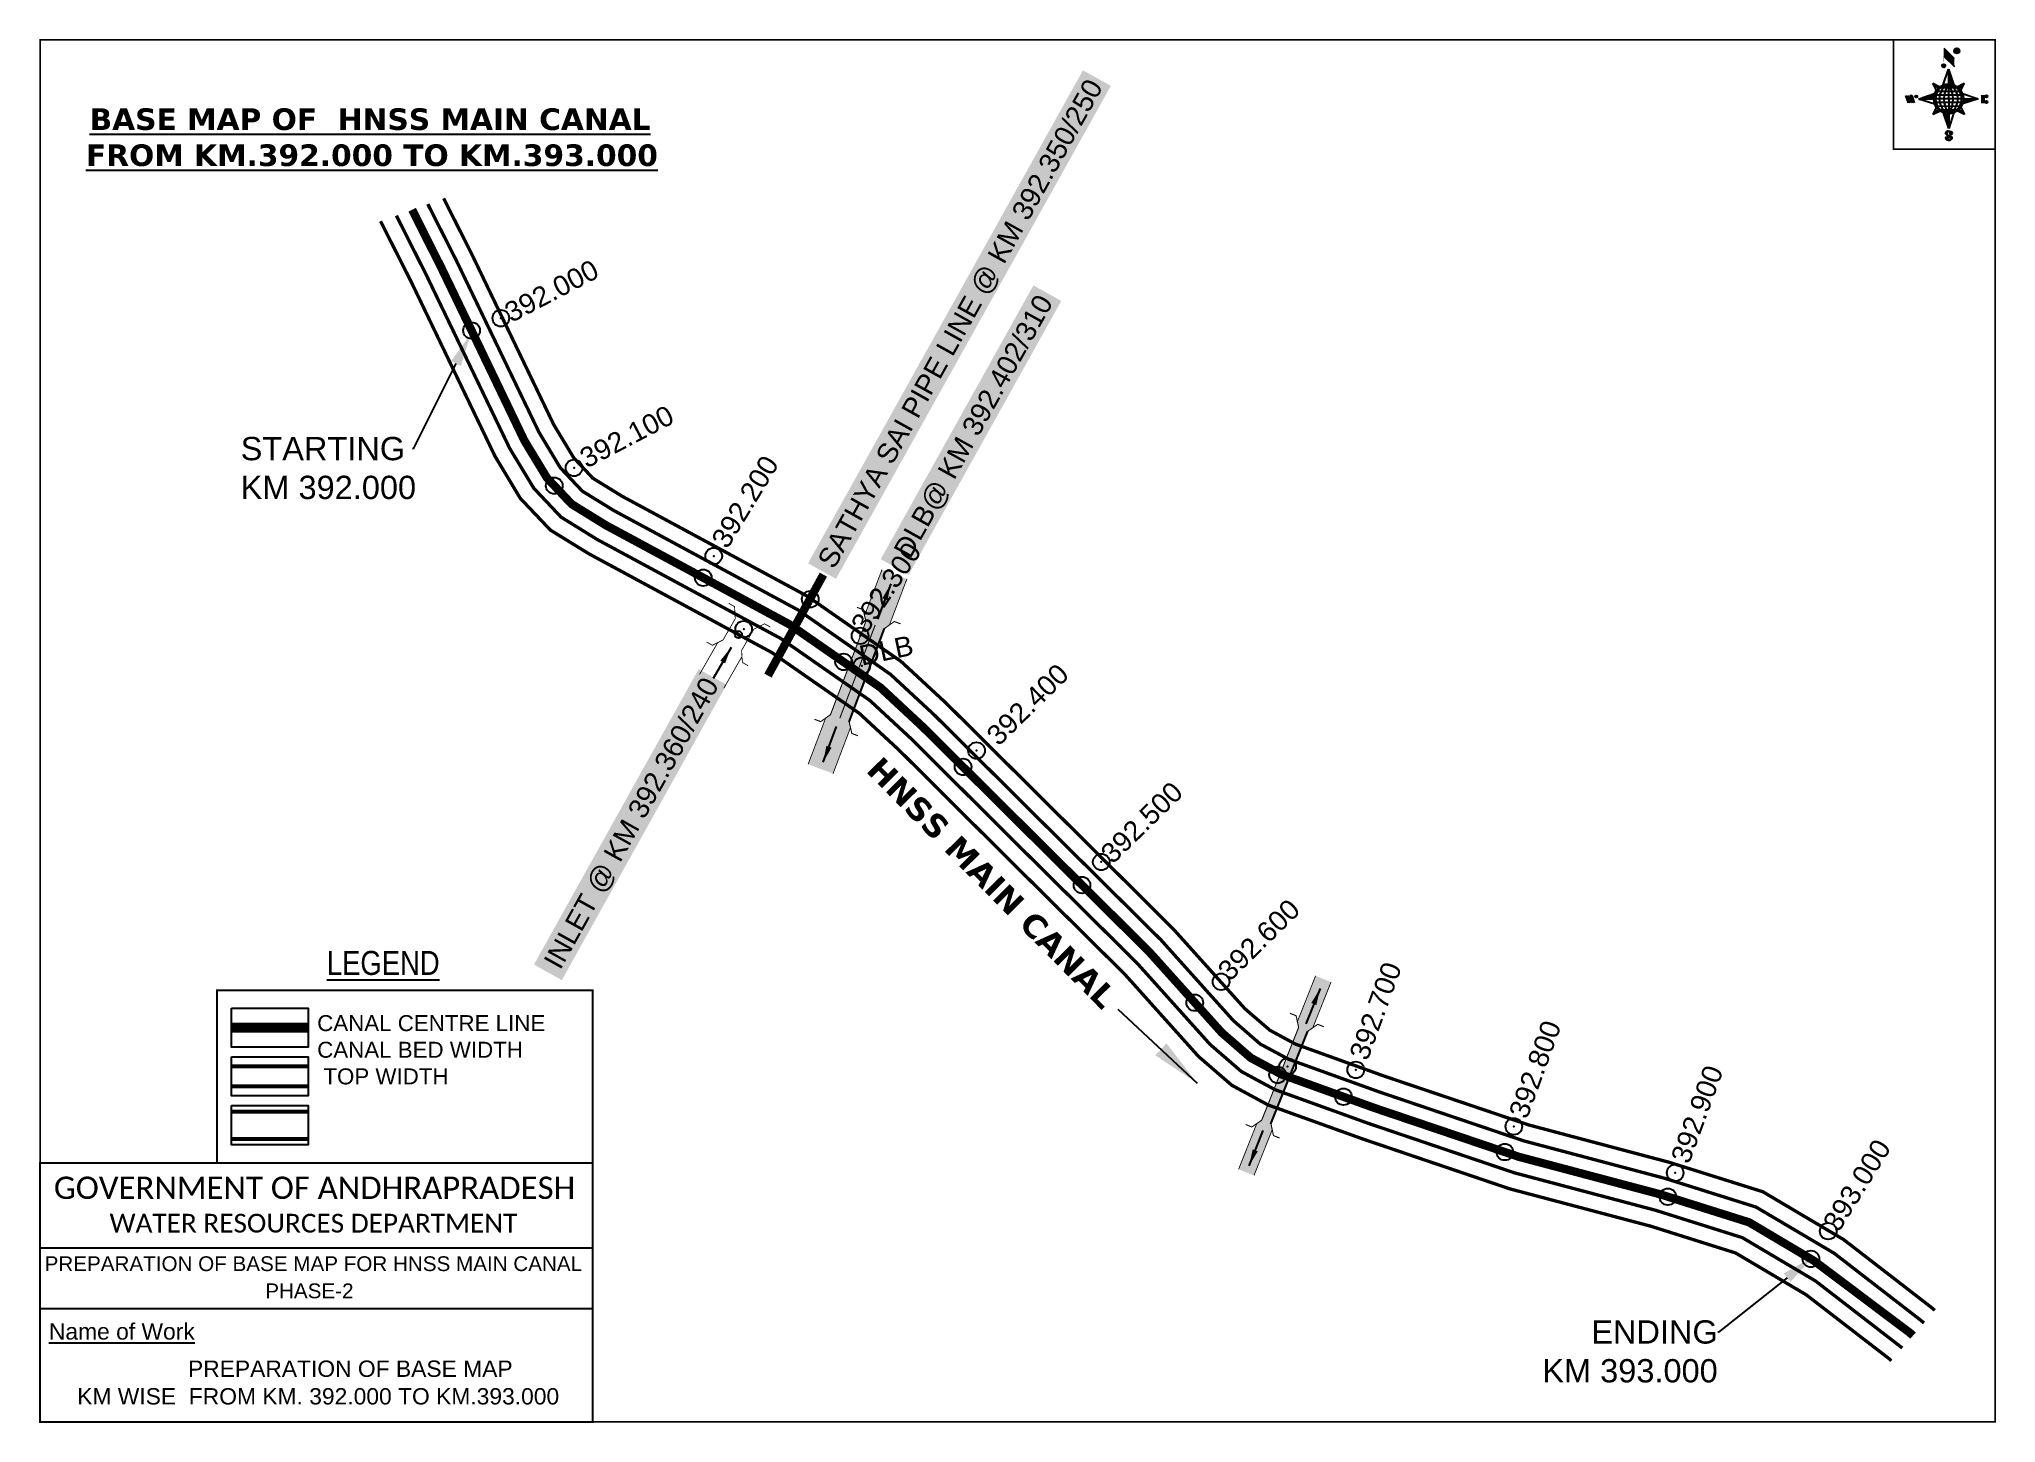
# Model space of a CAD drawing. Header units: inches. Extents: x 181607 to 182784, y 1577775 to 1578607.
import ezdxf
from ezdxf import colors
from ezdxf.entities.mleader import LeaderData, LeaderLine
from ezdxf.enums import TextEntityAlignment as Align
from ezdxf.math import Vec2, Vec3

# ---------------------------------------------------------------- set-up
doc = ezdxf.new("R2010")
doc.units = ezdxf.units.IN
doc.header["$MEASUREMENT"] = 0
doc.header["$PDMODE"] = 32
doc.header["$PDSIZE"] = 10
doc.linetypes.add('ACAD_ISO02W100', pattern=[15, 12, -3])
doc.linetypes.add('HIDDEN2', pattern=[0.1875, 0.125, -0.0625])
for name, color, linetype in [('AQUADUCT', 1, 'Continuous'), ('bord', 1, 'Continuous'), ('CANAL1', 242, 'Continuous'), ('CSMark', 72, 'Continuous'), ('DCBMS', 232, 'Continuous'), ('PAGE', 7, 'Continuous'), ('STRUCTURE', 5, 'Continuous'), ('TEXT', 6, 'Continuous')]:
    doc.layers.add(name, color=color, linetype=linetype)
doc.styles.add('ARIALN', font='ARIALN_1.TTF')
doc.styles.get("Standard").update_dxf_attribs({"font": 'ARIAL_1.TTF'})
doc.dimstyles.get("Standard").update_dxf_attribs({"dimtxt": 0.18, "dimasz": 0.18, "dimexe": 0.18, "dimexo": 0.0625, "dimgap": 0.09, "dimtad": 0, "dimtih": 1, "dimtoh": 1, "dimdec": 4, "dimzin": 0, "dimdsep": 46, "dimtxsty": 'Standard', "dimcen": 0.09, "dimadec": 0, "dimazin": 0, "dimtfac": 1, "dimtdec": 4, "dimtofl": 0, "dimtmove": 0, "dimatfit": 3, "dimfxl": 0, "dimtolj": 1, "dimtzin": 0, "dimarcsym": 0})
pattern_1 = [(267.297113149, (-8720374.938, 50637915.138), (10.5367255337, -0.497431438), [])]
pattern_2 = [(357.297113149, (-8720374.938, 50637915.138), (0.497431438, 10.5367255337), [])]

# ---------------------------------------------------------------- blocks, each defined once
blk = doc.blocks.new('*X8')
at = {"color": 0, "linetype": 'Continuous'}
for p, q in [((6321.6, 240.5), (6322.3, 241.2)), ((6321.6, 240.3), (6322.3, 241)), ((6321.6, 240.1), (6322.3, 240.8)), ((6321.6, 239.9), (6322.4, 240.7)), ((6321.6, 239.8), (6322.4, 240.6)), ((6321.6, 239.6), (6322.5, 240.5)), ((6321.6, 239.4), (6322.5, 240.3)), ((6321.6, 239.2), (6322.6, 240.2)), ((6321.7, 239.1), (6322.6, 240.1)), ((6321.8, 240.8), (6322.4, 241.4)), ((6321.8, 239), (6322.7, 240)), ((6321.8, 239), (6322.8, 239.9)), ((6321.9, 238.9), (6322.9, 239.8)), ((6322, 238.8), (6323, 239.7)), ((6322.1, 241.3), (6322.4, 241.6)), ((6322.1, 238.7), (6323.1, 239.6)), ((6322.2, 238.6), (6323.1, 239.6)), ((6322.3, 238.5), (6323.2, 239.5)), ((6322.4, 238.5), (6323.3, 239.4)), ((6322.5, 238.4), (6323.4, 239.3)), ((6322.7, 238.4), (6323.6, 239.3)), ((6322.8, 238.3), (6323.7, 239.2)), ((6322.9, 238.3), (6323.8, 239.1)), ((6323.1, 238.2), (6323.9, 239.1)), ((6323.2, 238.2), (6324, 239)), ((6323.3, 238.2), (6324.2, 239)), ((6323.5, 238.1), (6324.3, 238.9)), ((6323.7, 238.1), (6324.4, 238.9)), ((6323.8, 238.1), (6324.6, 238.8)), ((6324.1, 238.2), (6324.7, 238.8)), ((6324.3, 238.3), (6324.9, 238.8)), ((6324.6, 238.3), (6325.1, 238.8)), ((6324.8, 238.4), (6325.2, 238.8)), ((6325.1, 238.5), (6325.4, 238.8)), ((6325.4, 238.6), (6325.6, 238.8))]:
    blk.add_line(p, q, dxfattribs=at)
blk = doc.blocks.new('*X7')
at = {"color": 0, "linetype": 'Continuous'}
for p, q in [((6324.4, 240.3), (6324.5, 240.4)), ((6324.6, 240.3), (6324.8, 240.5)), ((6324.7, 240.2), (6325, 240.5)), ((6324.8, 240.2), (6325.2, 240.6)), ((6325, 240.1), (6325.5, 240.6)), ((6325.1, 240.1), (6325.6, 240.6)), ((6325.2, 240), (6325.8, 240.6)), ((6325.3, 240), (6326, 240.6)), ((6325.4, 239.9), (6326.1, 240.6)), ((6325.5, 239.8), (6326.2, 240.5)), ((6325.6, 239.8), (6326.3, 240.5)), ((6325.7, 239.7), (6326.5, 240.4)), ((6325.9, 239.6), (6326.6, 240.3)), ((6326, 239.5), (6326.7, 240.3)), ((6326, 239.4), (6326.8, 240.2)), ((6326.1, 239.3), (6327, 240.2)), ((6326.2, 239.3), (6327.1, 240.1)), ((6326.3, 239.2), (6327.1, 240)), ((6326.4, 239.1), (6327.2, 239.9)), ((6326.5, 239), (6327.3, 239.8)), ((6326.5, 238.9), (6327.4, 239.7)), ((6326.6, 238.8), (6327.5, 239.6)), ((6326.7, 238.7), (6327.5, 239.5)), ((6326.8, 238.6), (6327.6, 239.4)), ((6326.8, 238.5), (6327.7, 239.3)), ((6326.8, 236.5), (6327.4, 237)), ((6326.9, 238.3), (6327.8, 239.2)), ((6326.9, 238.2), (6327.9, 239.1)), ((6326.9, 236.8), (6327.6, 237.4)), ((6327, 238.1), (6327.8, 239)), ((6327, 237.9), (6327.8, 238.8)), ((6327, 237.8), (6327.8, 238.6)), ((6327, 237.6), (6327.8, 238.4)), ((6327, 237.4), (6327.8, 238.2)), ((6327, 237.3), (6327.8, 238)), ((6327, 237.1), (6327.8, 237.9))]:
    blk.add_line(p, q, dxfattribs=at)
blk = doc.blocks.new('H')
at = {"layer": 'bord', "extrusion": (0.000427885, 0.004792, 0.999988)}
h = blk.add_hatch(dxfattribs=at)
h.set_pattern_fill('LINE', color=8, scale=84.387686, angle=-2.7029, style=0)
h.set_pattern_definition(pattern_2)
h.paths.add_polyline_path([(-492, 786, -0.090992), (-448, 775), (-486, 912)])
h = blk.add_hatch(dxfattribs=at)
h.set_pattern_fill('LINE', color=8, scale=84.387686, angle=-92.7029, style=0)
h.set_pattern_definition(pattern_1)
h.paths.add_polyline_path([(-625, 665, -0.090992), (-615, 710), (-751, 671)])
h = blk.add_hatch(dxfattribs=at)
h.set_pattern_fill('LINE', color=8, scale=84.387686, angle=-2.7029, style=0)
h.set_pattern_definition(pattern_2)
h.paths.add_polyline_path([(-504, 533, -0.090992), (-549, 543), (-510, 406)])
h = blk.add_hatch(dxfattribs=at)
h.set_pattern_fill('LINE', color=8, scale=84.387686, angle=-92.7029, style=0)
h.set_pattern_definition(pattern_1)
h.paths.add_polyline_path([(-246, 647), (-372, 653, -0.090992), (-382, 609)])
for p, q in [((-519, 1020, -1217), (-435, 927, -1216)), ((-516, 1087, -1217), (-432, 994, -1217)), ((-538, 774, -1216), (-487, 906, -1216)), ((-487, 906, -1216), (-493, 780, -1216)), ((-487, 906, -1216), (-448, 769, -1216)), ((-865, 701, -1215), (-847, 638, -1215)), ((-847, 700, -1215), (-829, 637, -1215)), ((-829, 699, -1215), (-811, 636, -1215)), ((-829, 699, -1215), (-811, 698, -1215)), ((-811, 698, -1215), (-794, 635, -1215)), ((-752, 665, -1215), (-615, 704, -1215)), ((-627, 794, -1216), (-567, 760, -1216)), ((-627, 794, -1216), (-584, 747, -1215)), ((-599, 731, -1215), (-627, 794, -1216)), ((-421, 753, -1216), (-359, 781, -1216)), ((-359, 781, -1216), (-405, 739, -1216)), ((-359, 781, -1216), (-392, 721, -1215)), ((-379, 693, -1215), (-246, 641, -1215)), ((-213, 669, -1215), (-217, 601, -1215)), ((-752, 665, -1215), (-625, 659, -1215)), ((-619, 614, -1215), (-752, 665, -1215)), ((-639, 526, -1214), (-606, 585, -1215)), ((-639, 526, -1214), (-593, 568, -1215)), ((-577, 553, -1215), (-639, 526, -1214)), ((-511, 400, -1214), (-549, 537, -1214)), ((-460, 533, -1215), (-511, 400, -1214)), ((-505, 527, -1214), (-511, 400, -1214)), ((-371, 513, -1214), (-431, 546, -1215)), ((-371, 513, -1214), (-414, 560, -1215)), ((-399, 576, -1215), (-371, 513, -1214)), ((-246, 641, -1215), (-383, 603, -1215)), ((-373, 647, -1215), (-246, 641, -1215)), ((-197, 600, -1215), (-194, 668, -1215))]:
    blk.add_line(p, q, dxfattribs=at)
at = {"layer": 'bord', "color": 8, "linetype": 'ByBlock', "extrusion": (0.000427885, 0.004792, 0.999988)}
for p, q in [((-375, 679, -1215), (-620, 691, -1215)), ((-386, 711, -1215), (-605, 722, -1215)), ((-411, 744, -1216), (-578, 752, -1216)), ((-493, 780, -1216), (-505, 527, -1214)), ((-373, 647, -1215), (-625, 659, -1215)), ((-378, 616, -1215), (-623, 628, -1215)), ((-392, 585, -1215), (-611, 595, -1215)), ((-420, 555, -1215), (-587, 562, -1215))]:
    blk.add_line(p, q, dxfattribs=at)
at = {"layer": 'bord', "extrusion": (0.000427885, 0.004792, 0.999988), "elevation": -1212}
for points, const_width in [([(-522, 960), (-516, 1093)], 1.61), ([(-434, 933), (-428, 1066)], 1.61), ([(-870, 707), (-846, 706)], 0.642), ([(-829, 643), (-821, 678)], 0.642), ([(-793, 641), (-782, 694)], 0.642), ([(-223, 676), (-174, 673)], 0.706), ([(-829, 643), (-855, 644)], 0.642), ([(-811, 642), (-784, 641)], 0.642), ([(-177, 605), (-226, 607)], 0.706), ([(-195, 645), (-185, 644)], 0.706)]:
    blk.add_lwpolyline(points, dxfattribs=dict(at, const_width=const_width))
for points, const_width in [([(-414, 1073, 1), (-398, 1058, 1)], 22.3), ([(-530, 950, 1), (-520, 939, 1)], 14.8), ([(-776, 697, 1), (-769, 690, 1)], 8.9), ([(-180, 618, 1), (-173, 611, 1)], 9.79), ([(-178, 667, 1), (-171, 660, 1)], 9.79), ([(-490, 362, 1), (-498, 369, 1)], 11.1), ([(-525, 322, 1), (-533, 329, 1)], 11.1)]:
    blk.add_lwpolyline(points, format="xyb", close=True, dxfattribs=dict(at, const_width=const_width))
for points in [[(-537, 317), (-531, 310), (-520, 307), (-505, 307), (-494, 310), (-486, 318), (-487, 326), (-491, 333), (-494, 336), (-503, 341), (-522, 347), (-530, 352), (-534, 355), (-537, 363), (-537, 373), (-530, 381), (-520, 384), (-504, 384), (-493, 380), (-487, 373)], [(-522, 348), (-526, 354), (-528, 361), (-528, 371), (-526, 375), (-521, 381), (-515, 384)], [(-505, 307), (-499, 312), (-497, 319), (-497, 327), (-501, 335), (-509, 343)]]:
    blk.add_lwpolyline(points, dxfattribs=at)
at = {"layer": 'bord', "extrusion": (0.000427885, 0.004792, 0.999988)}
for centre, radius in [((-406, 1065, -1212), 22.3), ((-525, 944, -1212), 14.8), ((-773, 694, -1212), 8.9), ((-498, 659, -1212), 127), ((-177, 615, -1212), 9.79), ((-174, 663, -1212), 9.79), ((-494, 365, -1212), 11.1), ((-529, 325, -1212), 11.1)]:
    blk.add_circle(centre, radius, dxfattribs=at)
at = {"layer": 'bord', "color": 8, "linetype": 'ByBlock', "extrusion": (0.000427885, 0.004792, 0.999988)}
for centre, radius, start, end in [((-482, 658, -1212), 128, 94.9254, 259.6691), ((-437, 656, -1212), 141, 113.2864, 241.308), ((-316, 651, -1212), 222, 142.5892, 212.0053), ((-560, 662, -1212), 141, 293.2864, 61.308), ((-681, 668, -1212), 222, 322.5892, 32.0053), ((-515, 660, -1212), 128, 274.9254, 79.6691)]:
    blk.add_arc(centre, radius, start, end, dxfattribs=at)
at = {"layer": 'bord', "extrusion": (0.000427885, 0.004792, 0.999988)}
for points in [[(-516, 1093, -1212), (-431, 1000, -1212), (-519, 1026, -1212), (-434, 933, -1212)], [(-864, 707, -1212), (-846, 706, -1212), (-846, 644, -1212), (-829, 643, -1212)], [(-829, 705, -1212), (-811, 704, -1212), (-811, 642, -1212), (-793, 641, -1212)], [(-193, 674, -1212), (-197, 606, -1212), (-213, 675, -1212), (-216, 607, -1212)]]:
    blk.add_solid(points, dxfattribs=at)
at = {"layer": 'bord', "extrusion": (0.000427885, 0.004792, 0.999988), "xscale": 7.977342409717546, "yscale": 7.977342408231451, "zscale": 7.977342408476333, "rotation": 138.0840426661453}
for name, p in [('*X7', (38301, -31929, -1212)), ('*X8', (38314, -31951, -1212))]:
    blk.add_blockref(name, p, dxfattribs=at)
blk = doc.blocks.new('IN')
at = {"layer": 'STRUCTURE', "color": 190, "const_width": 0.5}
for points in [[(763895.1, 1696672), (763895.1, 1696668), (763889.1, 1696664), (763881.7, 1696664), (763874.3, 1696664), (763868.3, 1696668), (763868.3, 1696672)], [(763871.3, 1696666), (763849.3, 1696666)], [(763871.3, 1696649.2), (763849.3, 1696649.2)], [(763868.3, 1696643.2), (763868.3, 1696647.2), (763874.3, 1696651.2), (763881.7, 1696651.2), (763881.7, 1696651.2), (763881.7, 1696651.2), (763889.1, 1696651.2), (763895.1, 1696647.2), (763895.1, 1696643.2)]]:
    blk.add_lwpolyline(points, dxfattribs=at)
at = {"layer": 'STRUCTURE', "color": 0}
blk.add_circle((763881.7, 1696657.6), 2.11, dxfattribs=at)
blk.add_leader([(763872.7, 1696657.6), (763851.2, 1696657.6)], dimstyle='Standard', override={"dimasz": 10, "dimgap": 0.09, "dimtad": 0}, dxfattribs=at)
blk = doc.blocks.new('DLB')
at = {"layer": 'STRUCTURE'}
h = blk.add_hatch(dxfattribs=at)
h.set_pattern_fill('DOTS', color=6, scale=20, angle=320.37224793, style=0)
h.paths.add_polyline_path([(769699.5, 1706950), (769699.5, 1706934), (769729.1, 1706934), (769732.1, 1706936), (769792.1, 1706936), (769795.1, 1706934), (769824.7, 1706934), (769824.7, 1706950), (769795.1, 1706950), (769792.1, 1706948), (769732.1, 1706948), (769729.1, 1706950)])
at = {"layer": 'STRUCTURE', "color": 6, "linetype": 'ACAD_ISO02W100', "ltscale": 0.5, "const_width": 0.5}
for points in [[(769699.5, 1706950), (769729.1, 1706950)], [(769795.1, 1706950), (769824.7, 1706950)], [(769699.5, 1706934), (769729.1, 1706934)], [(769795.1, 1706934), (769824.7, 1706934)]]:
    blk.add_lwpolyline(points, dxfattribs=at)
at = {"layer": 'STRUCTURE', "color": 6, "const_width": 0.628}
for points in [[(769726.1, 1706956), (769726.1, 1706952), (769732.1, 1706948), (769792.1, 1706948), (769798.1, 1706952), (769798.1, 1706956)], [(769732.1, 1706942), (769792.1, 1706942)], [(769726.1, 1706928), (769726.1, 1706932), (769732.1, 1706936), (769792.1, 1706936), (769798.1, 1706932), (769798.1, 1706928)]]:
    blk.add_lwpolyline(points, dxfattribs=at)
at = {"layer": 'STRUCTURE', "color": 6}
blk.add_lwpolyline([(769732.1, 1706936), (769792.1, 1706936)], dxfattribs=at)
blk.add_lwpolyline([(769732.1, 1706936), (769792.1, 1706936)], dxfattribs=at)
at = {"layer": 'STRUCTURE', "color": 0}
blk.add_circle((769762.1, 1706942), 1.8, dxfattribs=at)
for points in [[(769703.8, 1706942), (769726.7, 1706942)], [(769818.6, 1706942), (769795.7, 1706942)]]:
    blk.add_leader(points, dimstyle='Standard', override={"dimasz": 10, "dimgap": 0.09, "dimtad": 0}, dxfattribs=at)
blk = doc.blocks.new('SLB')
at = {"layer": 'STRUCTURE'}
h = blk.add_hatch(dxfattribs=at)
h.set_pattern_fill('DOTS', color=6, scale=20, angle=320.3722, style=0)
h.set_pattern_definition([(320.372247934, (-159.4327, -72.9564), (1.2786241598, 0.5641323054), [0, -1.25])])
h.paths.add_polyline_path([(769699.5, 1706871.1), (769699.5, 1706861.1), (769729.1, 1706861.1), (769732.1, 1706863.1), (769792.1, 1706863.1), (769795.1, 1706861.1), (769824.7, 1706861.1), (769824.7, 1706871.1), (769795.1, 1706871.1), (769792.1, 1706869.1), (769732.1, 1706869.1), (769729.1, 1706871.1)])
at = {"layer": 'STRUCTURE', "color": 6, "linetype": 'ACAD_ISO02W100', "ltscale": 0.5, "const_width": 0.5}
for points in [[(769699.5, 1706871.1), (769729.1, 1706871.1)], [(769795.1, 1706871.1), (769824.7, 1706871.1)], [(769699.5, 1706861.1), (769729.1, 1706861.1)], [(769795.1, 1706861.1), (769824.7, 1706861.1)]]:
    blk.add_lwpolyline(points, dxfattribs=at)
at = {"layer": 'STRUCTURE', "color": 6, "const_width": 0.628}
for points in [[(769726.1, 1706877.1), (769726.1, 1706873.1), (769732.1, 1706869.1), (769792.1, 1706869.1), (769798.1, 1706873.1), (769798.1, 1706877.1)], [(769726.1, 1706855.1), (769726.1, 1706859.1), (769732.1, 1706863.1), (769792.1, 1706863.1), (769798.1, 1706859.1), (769798.1, 1706855.1)]]:
    blk.add_lwpolyline(points, dxfattribs=at)
at = {"layer": 'STRUCTURE', "color": 6}
blk.add_lwpolyline([(769732.1, 1706863.1), (769792.1, 1706863.1)], dxfattribs=at)
blk.add_lwpolyline([(769732.1, 1706863.1), (769792.1, 1706863.1)], dxfattribs=at)
at = {"layer": 'STRUCTURE', "color": 0}
blk.add_circle((769762.1, 1706866.1), 1.24, dxfattribs=at)
for points in [[(769703.8, 1706866), (769726.7, 1706866)], [(769818.6, 1706865.8), (769795.7, 1706865.8)]]:
    blk.add_leader(points, dimstyle='Standard', override={"dimasz": 10, "dimgap": 0.09, "dimtad": 0}, dxfattribs=at)

msp = doc.modelspace()

# ---------------------------------------------------------------- linework, layer by layer
at = {"layer": 'CANAL1', "color": 1, "linetype": 'HIDDEN2', "ltscale": 100, "const_width": 5}
msp.add_lwpolyline([(181831.7, 1578504.2), (181849.2, 1578469.4), (181867.4, 1578431.6), (181899.1, 1578365.5), (181912.8, 1578342.9), (181927.6, 1578327.2), (181948, 1578314.6), (182006.4, 1578283.1), (182058.5, 1578254.9), (182113.1, 1578217), (182138.4, 1578193.5), (182205.3, 1578127), (182234.4, 1578098.1), (182274.6, 1578058.2), (182318.4, 1578009.4), (182335.9, 1577994.2), (182354.5, 1577984.2), (182409.9, 1577964.2), (182497.1, 1577934.7), (182581.9, 1577912.2), (182635.5, 1577895.3), (182674.6, 1577872.1), (182732.1, 1577828.9), (182734, 1577827.2)], dxfattribs=at)
at = {"layer": 'CANAL1', "color": 5, "const_width": 2}
for points in [[(181841.1, 1578507.6), (181858.2, 1578473.8), (181908, 1578370.3), (181920.8, 1578349), (181934, 1578335), (181953, 1578323.3), (182063.8, 1578263.5), (182119.3, 1578224.8), (182145.3, 1578200.7), (182212.3, 1578134.1), (182281.9, 1578065.1), (182325.4, 1578016.6), (182341.6, 1578002.5), (182358.6, 1577993.4), (182413.2, 1577973.7), (182500, 1577944.3), (182584.7, 1577921.8), (182639.6, 1577904.5), (182686.6, 1577876.7), (182738.3, 1577836.7), (182740.6, 1577834.8)], [(181822.2, 1578500.7), (181840.2, 1578465), (181890.3, 1578360.8), (181904.8, 1578336.8), (181921.2, 1578319.4), (181943, 1578305.9), (182053.3, 1578246.4), (182106.8, 1578209.2), (182131.5, 1578186.3), (182198.2, 1578119.9), (182267.4, 1578051.3), (182311.4, 1578002.3), (182330.2, 1577986), (182350.4, 1577975.1), (182406.6, 1577954.8), (182494.3, 1577925.1), (182579.1, 1577902.6), (182631.4, 1577886.1), (182675.3, 1577860.1), (182725.8, 1577821.1), (182727.5, 1577819.7)]]:
    msp.add_lwpolyline(points, dxfattribs=at)
at = {"layer": 'CANAL1', "color": 200, "const_width": 2}
for points in [[(181850.6, 1578511.1), (181867.2, 1578478.2), (181916.8, 1578375), (181928.8, 1578355.1), (181940.3, 1578342.8), (181958, 1578331.9), (182069, 1578272), (182125.6, 1578232.6), (182152.3, 1578207.9), (182219.4, 1578141.2), (182289.1, 1578071.9), (182332.4, 1578023.7), (182347.4, 1578010.8), (182362.7, 1578002.5), (182416.5, 1577983.1), (182502.9, 1577953.9), (182587.5, 1577931.4), (182643.7, 1577913.7), (182692.2, 1577885), (182744.6, 1577844.5), (182747.1, 1577842.4)], [(181812.7, 1578497.3), (181831.3, 1578460.5), (181881.5, 1578356), (181896.7, 1578330.7), (181914.8, 1578311.6), (181938, 1578297.3), (182048, 1578237.9), (182100.5, 1578201.4), (182124.6, 1578179.1), (182191.2, 1578112.8), (182260.2, 1578044.4), (182304.4, 1577995.1), (182324.5, 1577977.7), (182346.3, 1577965.9), (182403.3, 1577945.4), (182491.4, 1577915.5), (182576.3, 1577893), (182627.3, 1577876.9), (182669.7, 1577851.8), (182719.5, 1577813.4), (182721, 1577812.1)]]:
    msp.add_lwpolyline(points, dxfattribs=at)
at = {"layer": 'CANAL1', "color": 1, "linetype": 'HIDDEN2', "ltscale": 100, "const_width": 6, "elevation": -0.4}
msp.add_lwpolyline([(181769.2, 1578012.3), (181723.1, 1578012.3)], dxfattribs=at)
at = {"layer": 'CANAL1', "color": 5, "const_width": 2.4, "elevation": -0.4}
for points in [[(181769.2, 1577989.1), (181723.1, 1577989.1)], [(181769.2, 1577977.1), (181723.1, 1577977.1)]]:
    msp.add_lwpolyline(points, dxfattribs=at)
at = {"layer": 'CANAL1', "color": 200, "const_width": 2.4, "elevation": -0.4}
for points in [[(181769.2, 1577961.9), (181723.1, 1577961.9)], [(181769.2, 1577945.4), (181723.1, 1577945.4)]]:
    msp.add_lwpolyline(points, dxfattribs=at)
at = {"layer": 'CSMark', "color": 3, "const_width": 5}
msp.add_lwpolyline([(182078.9, 1578284.8), (182045.6, 1578224.1)], dxfattribs=at)
at = {"layer": 'CSMark', "color": 2}
for p in [(181885, 1578439, 9), (181885, 1578439), (181929, 1578349), (182013, 1578296), (182071, 1578270, 12), (182031, 1578252), (182101, 1578248), (182102, 1578230, 13), (182171, 1578179), (182246, 1578112), (182318, 1578040), (182352, 1577984), (182358, 1577989, 15), (182399, 1577987), (182494, 1577953), (182591, 1577925), (182683, 1577890)]:
    msp.add_point(p, dxfattribs=at)
at = {"layer": 'CSMark', "color": 3}
for p in [(181867.4, 1578431.6), (181917.1, 1578338.3), (182006.7, 1578282.9), (182091.1, 1578232.3), (182162.9, 1578169.2), (182234.4, 1578098.1), (182302.2, 1578027.4), (182391.6, 1577970.8), (182488.6, 1577937.6), (182586.6, 1577910.7), (182672.6, 1577873.3)]:
    msp.add_point(p, dxfattribs=at)
at = {"layer": 'PAGE', "const_width": 1}
msp.add_lwpolyline([(181608, 1577775.3), (182783.3, 1577775.3), (182783.3, 1578606.3), (181608, 1578606.3), (181608, 1577775.3)], dxfattribs=at)
at = {"layer": 'PAGE'}
for points, const_width in [([(182783.3, 1578606.3), (182722.2, 1578606.3), (182722.2, 1578540.6), (182783.3, 1578540.6)], 1), ([(181714.3, 1578034.8), (181940.2, 1578034.8), (181940.2, 1577931), (181714.3, 1577931)], 1.2), ([(181608, 1577931), (181940.2, 1577931), (181940.2, 1577775.3), (181608, 1577775.3)], 1.2)]:
    msp.add_lwpolyline(points, close=True, dxfattribs=dict(at, const_width=const_width))
at = {"layer": 'PAGE', "elevation": -0.4}
for points in [[(181723.1, 1578024.1), (181769.2, 1578024.1), (181769.2, 1578000.6), (181723.1, 1578000.6)], [(181723.1, 1577994.8), (181769.2, 1577994.8), (181769.2, 1577971.3), (181723.1, 1577971.3)], [(181723.1, 1577965.6), (181769.2, 1577965.6), (181769.2, 1577942), (181723.1, 1577942)]]:
    msp.add_lwpolyline(points, close=True, dxfattribs=at)
at = {"layer": 'PAGE'}
for points in [[(181608, 1577880), (181940.2, 1577880)], [(181608, 1577843.6), (181940.2, 1577843.6)]]:
    msp.add_lwpolyline(points, dxfattribs=at)

# ---------------------------------------------------------------- block references
at = {"layer": 'AQUADUCT', "color": 1, "xscale": 0.0703495379661093, "yscale": 0.07034953800030053, "zscale": 0.07034953795990817, "rotation": 3.078330607406165}
msp.add_blockref('H', (182792.9, 1578526.9, 85.4), dxfattribs=at)
at = {"layer": 'STRUCTURE', "color": 0}
for name, p, rotation in [('DLB', (1504937.3, 252977.6), 69.22129026115213), ('IN', (1274980, 72387.6), 60.21067586377758), ('SLB', (1483504.1, 231528.9), 68.29403937913618)]:
    msp.add_blockref(name, p, dxfattribs=dict(at, rotation=rotation))

# ---------------------------------------------------------------- texts
at = {"layer": 'CANAL1', "color": 7, "insert": (182113.3, 1578177.1), "char_height": 14, "width": 205.129, "attachment_point": 1, "rotation": 314.7187}
msp.add_mtext('\\pi0.96322;{\\fVerdana|b1|i0|c0|p34;HNSS MAIN CANAL}', dxfattribs=at)
at = {"layer": 'CSMark', "color": 1}
for s, rotation, p in [('392.000', 27.6233, (181891.4, 1578436.1, 9)), ('392.100', 27.6233, (181936.6, 1578348.5, 10)), ('392.200', 58.7364, (182021.2, 1578299.7, 10)), ('DLB', 12, (182102, 1578230, 13)), ('392.500', 44.5659, (182252.9, 1578110.3, 14)), ('393.000', 58.1198, (182689.3, 1577888.8, 16))]:
    msp.add_text(s, height=12, rotation=rotation, dxfattribs=at).set_placement(p)
for s, rotation, p in [('392.300', 56.1191, (182099.7, 1578251.9)), ('392.400', 44.5659, (182180.1, 1578185.5)), ('392.600', 44.5659, (182319.1, 1578044)), ('392.700', 69.8809, (182400.4, 1577994)), ('392.800', 69.8809, (182496.3, 1577958.9)), ('392.900', 69.8809, (182593.7, 1577931.9))]:
    msp.add_text(s, height=12, rotation=rotation, dxfattribs=at).set_placement(p, align=Align.MIDDLE_LEFT)
at = {"layer": 'PAGE', "extrusion": (0.000201441, 0.004807, 0.999988), "style": 'ARIALN'}
msp.add_text('%%ULEGEND', height=14.4, rotation=359.9999, dxfattribs=at).set_placement((181814.3, 1578032.9, 7622), align=Align.MIDDLE)
at = {"layer": 'PAGE', "extrusion": (0.000201441, 0.004807, 0.999988)}
for s, height, p in [('PREPARATION OF BASE MAP FOR HNSS MAIN CANAL', 8.878, (181610.7, 1577847.6, 7621.1)), ('%%UName of Work', 9.822, (181613.3, 1577806.4, 7619.8))]:
    msp.add_text(s, height=height, rotation=359.9999, dxfattribs=at).set_placement(p)
for s, height, p in [('PHASE-2', 8.88, (181769.9, 1577835.7, 7621.1)), ('PREPARATION OF BASE MAP', 9.822, (181794.5, 1577788.9, 7619.9)), ('KM WISE  FROM KM. 392.000 TO KM.393.000', 9.822, (181775.2, 1577772.3, 7619.8))]:
    msp.add_text(s, height=height, rotation=359.9999, dxfattribs=at).set_placement(p, align=Align.MIDDLE_CENTER)
at = {"layer": 'PAGE', "extrusion": (0.000201441, 0.004807, 0.999988), "attachment_point": 1, "text_direction": (1, -1e-06, -0.000201)}
for s, insert, char_height, width in [('CANAL CENTRE LINE CANAL BED WIDTH {\\H2.3732x; }\\P TOP WIDTH{\\H1.9155x; }', (181774.6, 1578019.9, -0.4), 9.6, 168.926), ('\\pi3.5885;{\\fCalibri|b0|i0|c0|p34;\\H1.3333x;GOVERNMENT OF ANDHRAPRADESH\\P\\pi37.073;\\H0.83998x;WATER RESOURCES DEPARTMENT}', (181612.7, 1577922.8, -1.3), 10.059, 321.276)]:
    msp.add_mtext(s, dxfattribs=dict(at, insert=insert, char_height=char_height, width=width))
at = {"layer": 'STRUCTURE', "color": 5, "char_height": 12, "attachment_point": 1, "rotation": 60.8613, "bg_fill": 1, "box_fill_scale": 1.3, "bg_fill_color": 7, "bg_fill_true_color": 16777215, "bg_fill_transparency": 4390977}
for s, insert, width in [('\\pi0.44063;SATHYA SAI PIPE LINE @ KM 392.350/250', (182074.6, 1578293), 332.215), ('\\pi0.06; DLB@ KM 392.402/310', (182118.3, 1578295.5), 181.291), ('\\pi0.84172;INLET @ KM 392.360/240', (181909.8, 1578051.7), 196.188)]:
    msp.add_mtext(s, dxfattribs=dict(at, insert=insert, width=width))
at = {"layer": 'TEXT', "color": 1, "insert": (181616, 1578565.2), "char_height": 13, "width": 379.826, "attachment_point": 1}
msp.add_mtext('\\pi21.755;{\\fVerdana|b1|i0|c0|p34;\\LBASE MAP OF  HNSS MAIN CANAL \\P\\pi19.564;FROM KM.392.000 TO KM.393.000}', dxfattribs=at)

# ---------------------------------------------------------------- leaders
at = {"layer": 'CANAL1', "color": 7}
msp.add_leader([(182303.8, 1577978.9), (182256.2, 1578023.2)], dimstyle='Standard', override={"dimasz": 30, "dimgap": 0.09, "dimtad": 0}, dxfattribs=at)
at = {"layer": 'DCBMS', "color": 5}
ml = msp.add_multileader_mtext('Standard', dxfattribs=at)
ml.set_content('STARTING\\PKM 392.000', color=5)
ml.set_leader_properties()
ml.build(insert=Vec2(0, 0))
ml.multileader.update_dxf_attribs({"dogleg_length": 0.36, "arrow_head_size": 20})
ctx = ml.context
ctx.base_point, ctx.char_height, ctx.arrow_head_size, ctx.landing_gap_size, ctx.plane_origin = Vec3(181728.5, 1578360.4), 14, 20, 0.09, Vec3(181899.4, 1578433.2)
notes = []
notes.append((ctx, [(0, (1, 1, 0), (181832.2, 1578360.4), (-1, 0), 0.36, [(0, [(181867, 1578429.6)], 0, [])])]))
ctx.mtext.insert, ctx.mtext.flow_direction = Vec3(181728.6, 1578367.6), 5
for ctx, leaders in notes:
    for number, flags, end, landing, length, lines in leaders:
        leader = LeaderData()
        leader.index, (leader.has_last_leader_line, leader.has_dogleg_vector, leader.attachment_direction) = number, flags
        leader.last_leader_point, leader.dogleg_vector, leader.dogleg_length = Vec3(end), Vec3(landing), length
        for number, points, colour, breaks in lines:
            line = LeaderLine()
            line.index, line.vertices, line.color, line.breaks = number, Vec3.list(points), colors.encode_raw_color(colour), breaks
            leader.lines.append(line)
        ctx.leaders.append(leader)

# ---------------------------------------------------------------- next in the draw order: leaders
ml = msp.add_multileader_mtext('Standard', dxfattribs=at)
ml.set_content('ENDING \\PKM 393.000', color=5)
ml.set_leader_properties()
ml.build(insert=Vec2(0, 0))
ml.multileader.update_dxf_attribs({"dogleg_length": 0.36, "arrow_head_size": 20})
ctx = ml.context
ctx.base_point, ctx.char_height, ctx.arrow_head_size, ctx.landing_gap_size, ctx.plane_origin = Vec3(182513.5, 1577829.2), 14, 20, 0.09, Vec3(182657.1, 1578041.6)
ctx.text_align_type = 2
notes = []
notes.append((ctx, [(0, (1, 1, 0), (182617.1, 1577829.2), (-1, 0), 0.36, [(0, [(182673.9, 1577874.5)], 0, [])])]))
ctx.mtext.insert, ctx.mtext.width, ctx.mtext.alignment, ctx.mtext.flow_direction = Vec3(182616.6, 1577836.4), 109.049, 3, 5
ctx.mtext.has_bg_fill, ctx.mtext.bg_color, ctx.mtext.bg_scale_factor, ctx.mtext.bg_transparency, ctx.mtext.use_window_bg_color = 1, -1027028792, 1.5, 0, 1
for ctx, leaders in notes:
    for number, flags, end, landing, length, lines in leaders:
        leader = LeaderData()
        leader.index, (leader.has_last_leader_line, leader.has_dogleg_vector, leader.attachment_direction) = number, flags
        leader.last_leader_point, leader.dogleg_vector, leader.dogleg_length = Vec3(end), Vec3(landing), length
        for number, points, colour, breaks in lines:
            line = LeaderLine()
            line.index, line.vertices, line.color, line.breaks = number, Vec3.list(points), colors.encode_raw_color(colour), breaks
            leader.lines.append(line)
        ctx.leaders.append(leader)

doc.saveas('drawing.dxf')
